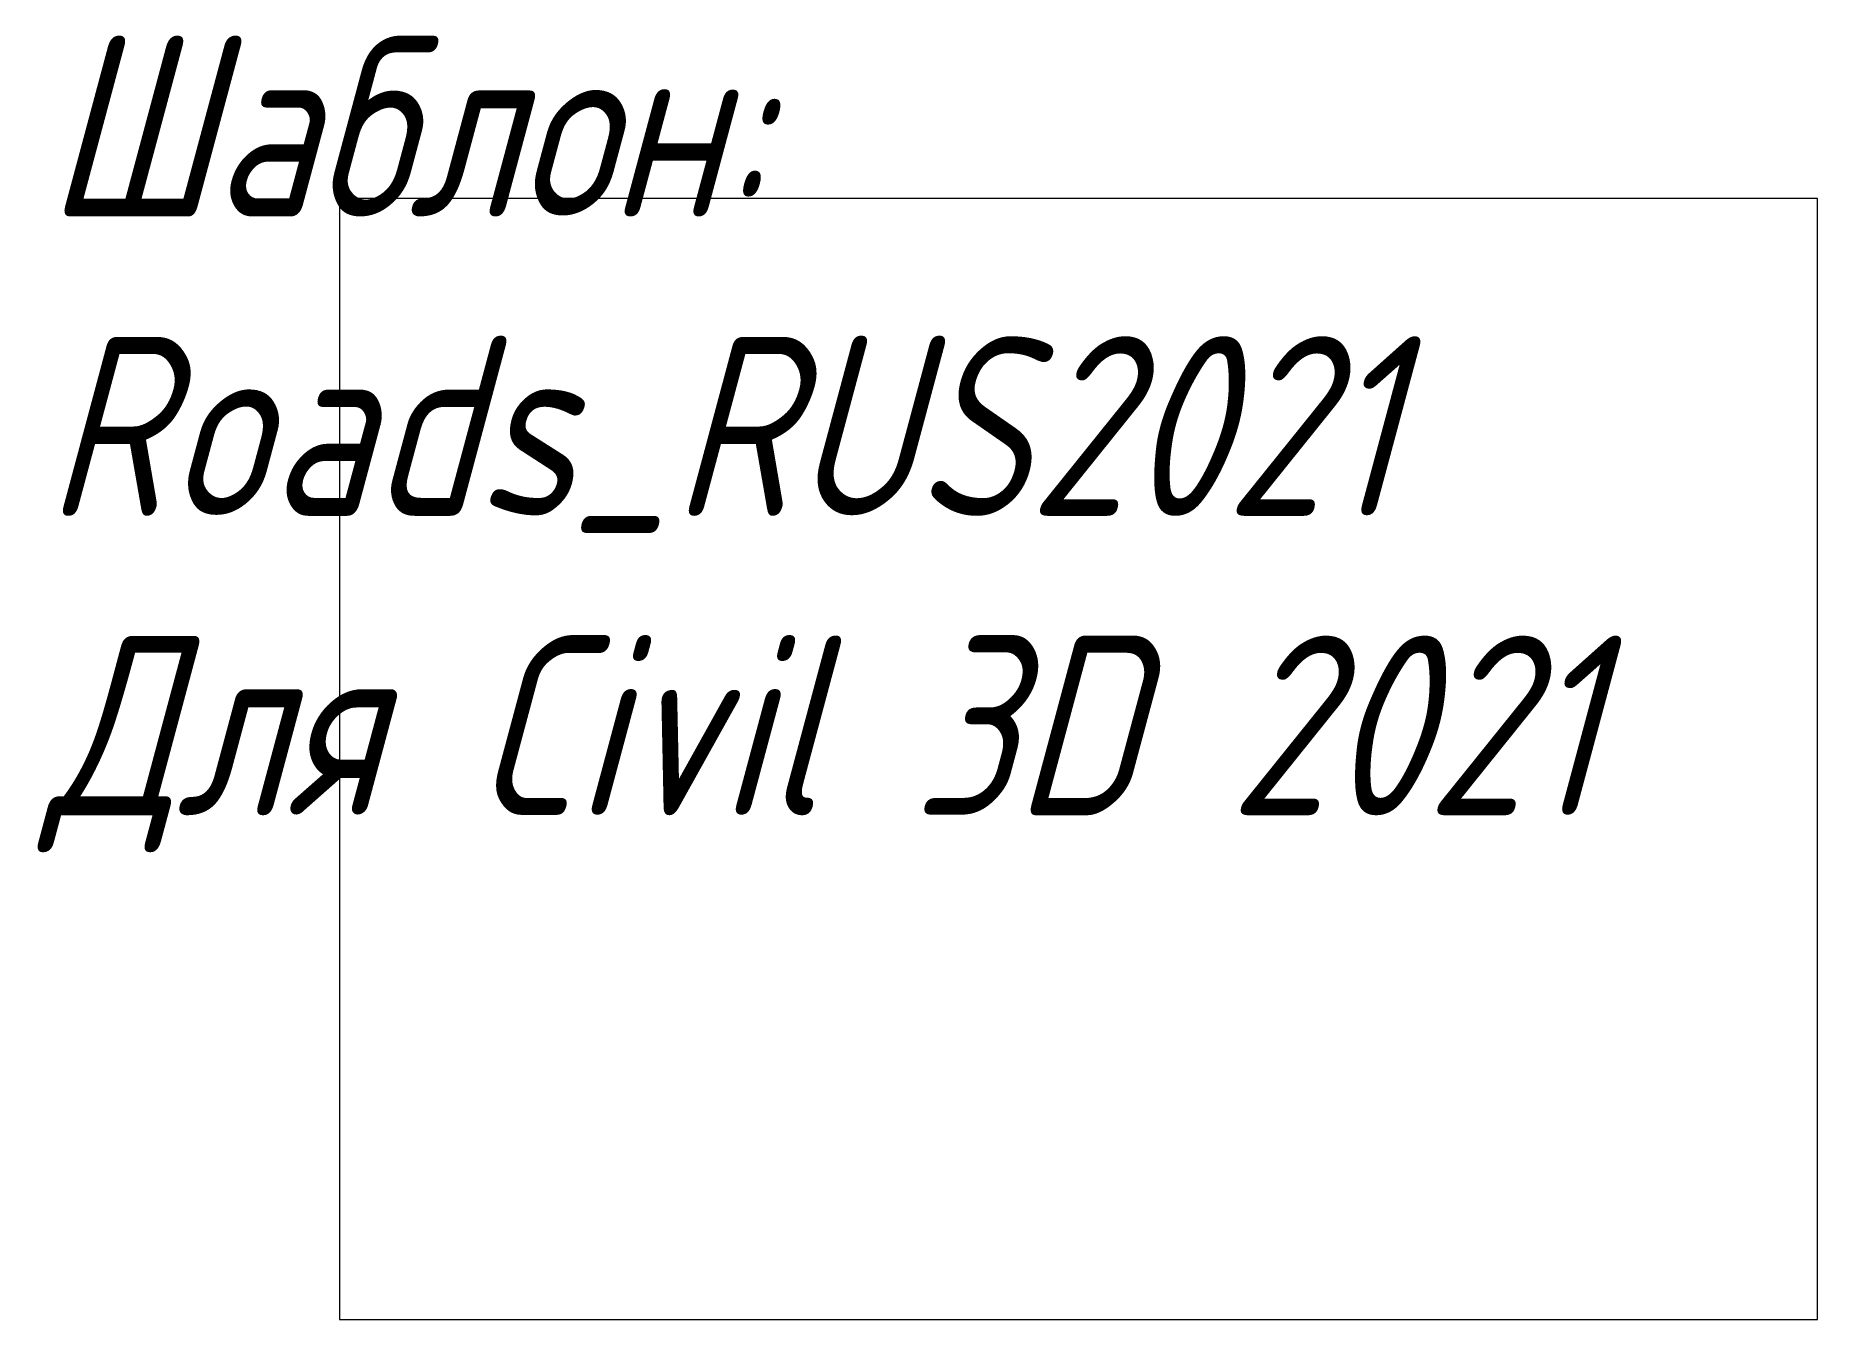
# Paper-space layout 'Layout1' of a CAD drawing. Header units: metres. Extents: x -17 to 231, y 20 to 198.
import ezdxf

# ---------------------------------------------------------------- set-up
doc = ezdxf.new("R2010")
doc.units = ezdxf.units.M
doc.styles.add('Ck_rus', font='isocpeur.ttf', dxfattribs={"width": 0.8, "oblique": 15, "height": 2.5})

psp = doc.layouts.get("Layout1")

# ---------------------------------------------------------------- texts
at = {"linetype": 'Continuous', "insert": (-15.19, 198.02), "char_height": 25, "attachment_point": 1, "style": 'Ck_rus'}
psp.add_mtext_dynamic_manual_height_columns('Шаблон: \\PRoads_RUS2021\\PДля Civil 3D 2021', width=287.5929, gutter_width=12.5, heights=[156], dxfattribs=at)

# ---------------------------------------------------------------- viewports
at = {"layer": '0', "view_target_point": (-620.93, 1363.54)}
psp.add_viewport(center=(128.5, 97.5), size=(205.6, 156), view_center_point=(52077.79, 22685.99), view_height=3299.7472, dxfattribs=at)

doc.saveas('drawing.dxf')
